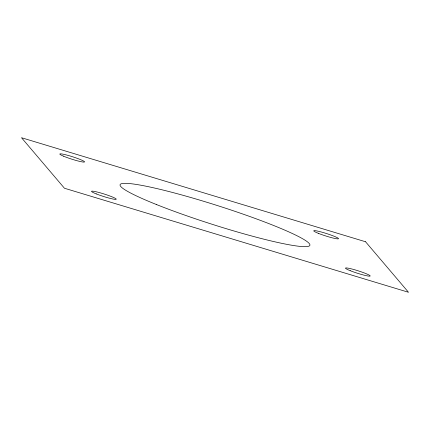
<?xml version="1.0" encoding="UTF-8"?>
<svg xmlns="http://www.w3.org/2000/svg" width="430" height="430" viewBox="0 0 430 430"><rect width="100%" height="100%" fill="white"/><g stroke="black" fill="none" stroke-linecap="round" stroke-linejoin="round"><path stroke-width="0.64" d="M365.548 241.757L21.5 137.724L64.452 188.243L408.5 292.276L365.548 241.757M156.703 204.637A99.604 9.718 17.7 0 0 309.036 246.094A99.604 9.718 17.7 0 0 179.256 194.263A99.604 9.718 17.7 0 0 156.703 204.637M63.398 156.128A12.991 1.268 17.7 0 0 84.13 162.083A12.991 1.268 17.7 0 0 69.01 155.676A12.991 1.268 17.7 0 0 63.398 156.128M96.277 193.898A12.991 1.268 17.7 0 0 116.148 199.305A12.991 1.268 17.7 0 0 99.217 192.549A12.991 1.268 17.7 0 0 96.277 193.898M350.219 270.685A12.991 1.268 17.7 0 0 370.085 276.092A12.991 1.268 17.7 0 0 353.159 269.336A12.991 1.268 17.7 0 0 350.219 270.685M318.517 233.399A12.991 1.268 17.7 0 0 338.383 238.806A12.991 1.268 17.7 0 0 321.457 232.044A12.991 1.268 17.7 0 0 318.517 233.399"/></g></svg>
